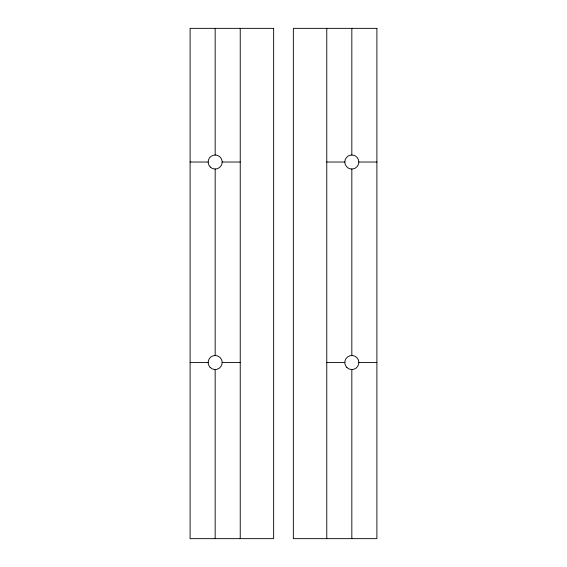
<?xml version="1.0" encoding="UTF-8"?>
<svg xmlns="http://www.w3.org/2000/svg" width="567" height="567" viewBox="0 0 567 567"><rect width="100%" height="100%" fill="white"/><g stroke="black" fill="none" stroke-linecap="round" stroke-linejoin="round"><path stroke-width="0.85" d="M190.101 162.02L208.153 162.02M222.186 162.02L240.231 162.02M326.769 162.02L344.814 162.02M358.847 162.02A7.017 7.017 0 0 0 348.322 155.939A7.017 7.017 0 0 0 348.322 168.094A7.017 7.017 0 0 0 358.847 162.02L376.899 162.02M190.101 362.519L208.153 362.519M222.186 362.519L240.231 362.519M326.769 362.519L344.814 362.519M358.847 362.519L376.899 362.519M351.831 28.35L351.831 155.004M351.831 169.037L351.831 355.502M351.831 369.542L351.831 538.65M326.769 28.35L326.769 538.65M240.231 28.35L240.231 538.65M215.169 28.35L215.169 155.004M215.169 169.037L215.169 355.502M215.169 369.542L215.169 538.65M273.648 28.35L190.101 28.35L190.101 538.65L273.648 538.65L273.648 28.35M376.899 28.35L293.352 28.35L293.352 538.65L376.899 538.65L376.899 28.35M210.208 166.981A7.017 7.017 0 0 0 221.945 163.835A7.017 7.017 0 0 0 213.348 155.238A7.017 7.017 0 0 0 210.208 166.981M210.208 367.487A7.017 7.017 0 0 0 221.945 364.34A7.017 7.017 0 0 0 213.348 355.743A7.017 7.017 0 0 0 210.208 367.487M346.869 367.487A7.017 7.017 0 0 0 358.613 364.34A7.017 7.017 0 0 0 350.016 355.743A7.017 7.017 0 0 0 346.869 367.487"/></g></svg>
